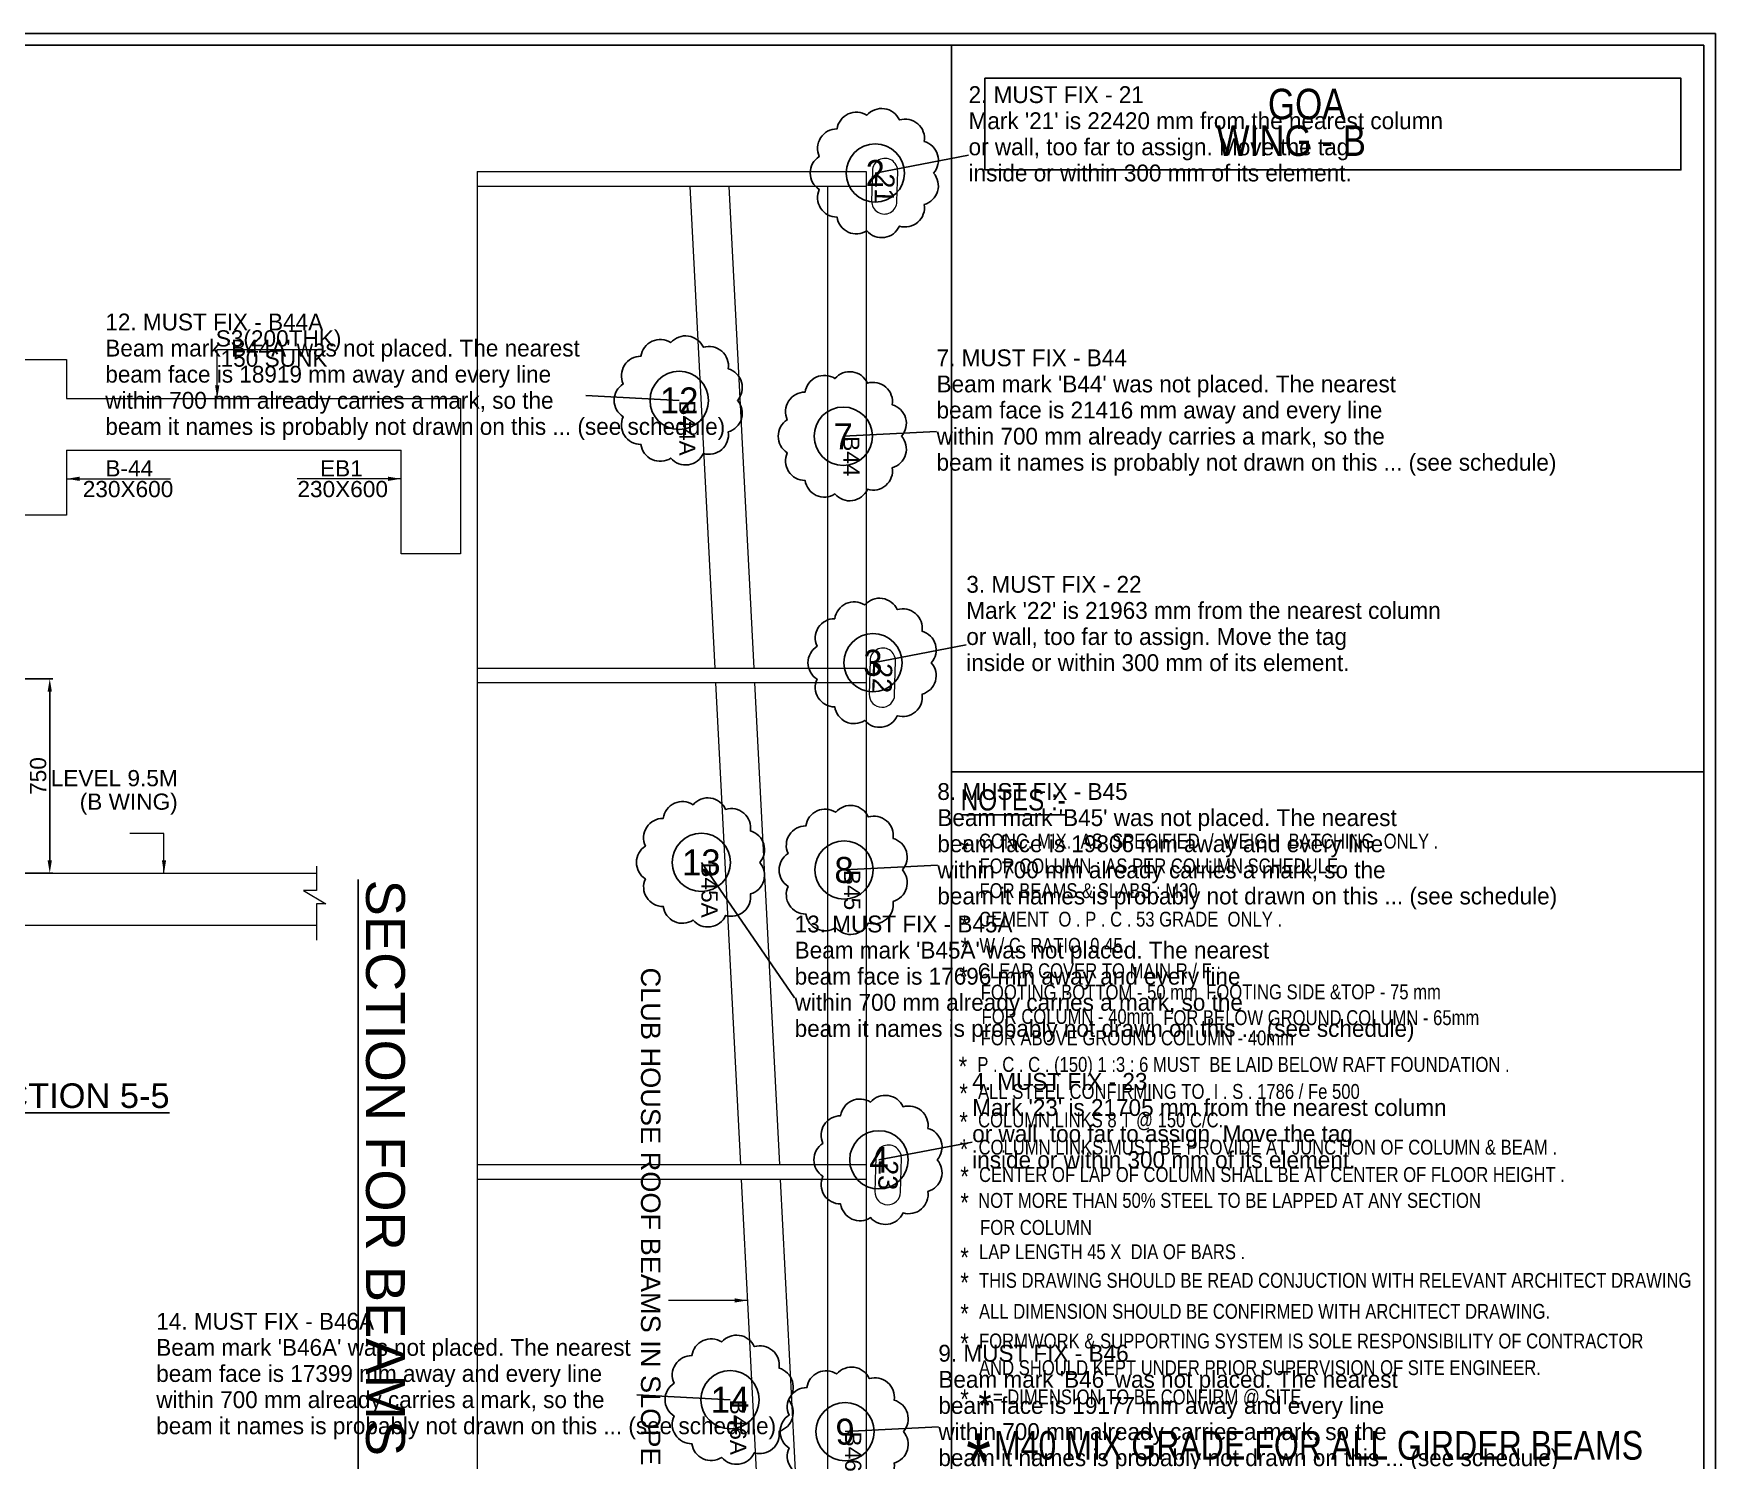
# Model space of a CAD drawing. Header units: millimetres. Extents: x 7675 to 3049577, y -133733 to 101877.
# Drawn here: x 2948465 to 2974419, y 76621 to 98635 of the extents above; entities that cross this region are included whole.
import ezdxf
from ezdxf.enums import TextEntityAlignment as Align

# ---------------------------------------------------------------- set-up
doc = ezdxf.new("R2010")
doc.units = ezdxf.units.MM
doc.header["$LTSCALE"] = 600
for name, color, linetype, lineweight in [('BEAM', 191, 'Continuous', 20), ('BEAM NO (H)', 121, 'Continuous', 20), ('colno', 11, 'Continuous', 15), ('COMMENTS', 10, 'Continuous', 35), ('CONCRETE', 7, 'Continuous', 20), ('DIM', 8, 'Continuous', 13), ('MAIN TEXT', 6, 'Continuous', 25), ('TEXT', 255, 'Continuous', 25)]:
    doc.layers.add(name, color=color, linetype=linetype, lineweight=lineweight)
for name, color, linetype in [('S-DIM', 7, 'Continuous'), ('S-QUERY-BLOCKER', 1, 'Continuous'), ('S-QUERY-TEXT', 7, 'Continuous'), ('SHEET', 7, 'Continuous')]:
    doc.layers.add(name, color=color, linetype=linetype)
doc.styles.add('ARIAL', font='arial.ttf')
doc.styles.add('STYLE3', font='ARIALN.TTF')
doc.dimstyles.new('SBC 25', dxfattribs={"dimscale": 25, "dimtxt": 2.5, "dimasz": 2, "dimexe": 0.5, "dimexo": 0.5, "dimgap": 0.5, "dimtad": 1, "dimdec": 0, "dimzin": 3, "dimtxsty": 'ARIAL', "dimcen": 0, "dimdle": 1, "dimclrd": 256, "dimclre": 256, "dimclrt": 7, "dimazin": 3, "dimtfac": 1, "dimtdec": 0, "dimtmove": 0, "dimatfit": 3, "dimlwd": -1, "dimlwe": -1})
doc.dimstyles.new('SBC-100', dxfattribs={"dimscale": 100, "dimtxt": 2.5, "dimasz": 2, "dimexe": 0.5, "dimexo": 0.5, "dimgap": 0.5, "dimtad": 1, "dimdec": 0, "dimzin": 3, "dimtxsty": 'ARIAL', "dimblk1": 'OBLIQUE', "dimblk2": 'OBLIQUE', "dimcen": 0, "dimdle": 1, "dimclrd": 256, "dimclre": 256, "dimclrt": 4, "dimazin": 3, "dimtfac": 1, "dimtdec": 0, "dimtmove": 0, "dimatfit": 3, "dimlwd": -1, "dimlwe": -1})

# ---------------------------------------------------------------- blocks, each defined once
blk = doc.blocks.new('_Oblique')
at = {"color": 0, "linetype": 'ByBlock', "lineweight": -2}
blk.add_line((-0.5, -0.5), (0.5, 0.5), dxfattribs=at)
blk = doc.blocks.new('*D35')
at = {"layer": 'Defpoints', "color": 0, "transparency": 16777216}
for p in [(2980659, 55878), (2981530, 55878), (2980659, 55278)]:
    blk.add_point(p, dxfattribs=at)
at = {"layer": 'S-DIM', "transparency": 16777216}
for p, q in [((2980709, 55878), (2981580, 55878)), ((2981530, 55478), (2981530, 55678)), ((2980709, 55278), (2981580, 55278))]:
    blk.add_line(p, q, dxfattribs=at)
for points in [[(2981563, 55678), (2981496, 55678), (2981530, 55878)], [(2981496, 55478), (2981563, 55478), (2981530, 55278)]]:
    blk.add_solid(points, dxfattribs=at)
at = {"layer": 'S-DIM', "color": 4, "transparency": 16777216, "insert": (2981352, 55605), "char_height": 250, "attachment_point": 5, "rotation": 90, "style": 'ARIAL'}
blk.add_mtext('\\A1;150', dxfattribs=at)
blk = doc.blocks.new('*D36')
at = {"layer": 'Defpoints', "color": 0, "transparency": 16777216}
for p in [(2980756, 58278), (2980806, 55278), (2982688, 55278)]:
    blk.add_point(p, dxfattribs=at)
at = {"layer": 'S-DIM', "transparency": 16777216}
for p, q in [((2980806, 58278), (2982738, 58278)), ((2982688, 58078), (2982688, 55478)), ((2980856, 55278), (2982738, 55278))]:
    blk.add_line(p, q, dxfattribs=at)
for points in [[(2982721, 58078), (2982655, 58078), (2982688, 58278)], [(2982655, 55478), (2982721, 55478), (2982688, 55278)]]:
    blk.add_solid(points, dxfattribs=at)
at = {"layer": 'S-DIM', "color": 4, "transparency": 16777216, "insert": (2982510, 56778), "char_height": 250, "attachment_point": 5, "rotation": 90, "style": 'ARIAL'}
blk.add_mtext('\\A1;750', dxfattribs=at)
blk = doc.blocks.new('G$C380FF64C')
at = {"layer": 'CONCRETE'}
for p, q in [((2066.3, 503.3), (2066.3, 653.3)), ((2066.3, 653.3), (2296.3, 653.3)), ((2296.3, 653.3), (2296.3, 503.3)), ((2296.3, 503.3), (3586.3, 503.3)), ((2066.3, 53.3), (2066.3, 303.3)), ((2296.3, 303.3), (3586.3, 303.3)), ((2296.3, 303.3), (2296.3, 53.3)), ((2296.3, 53.3), (2066.3, 53.3))]:
    blk.add_line(p, q, dxfattribs=at)
for points in [[(644.3, 503.3), (644.3, 653.3), (414.3, 653.3), (414.3, 53.3), (644.3, 53.3), (644.3, 303.3)], [(644.3, 503.3), (644.3, 503.3), (2066.3, 503.3)], [(3586.3, 503.3), (3586.3, 503.3), (3816.3, 503.3), (3816.3, -96.7), (3586.3, -96.7), (3586.3, 303.3)], [(644.3, 303.3), (2066.3, 303.3)]]:
    blk.add_lwpolyline(points, dxfattribs=at)
at = {"layer": 'MAIN TEXT', "style": 'ARIAL'}
blk.add_text('%%USECTION - 3-3', height=95, rotation=0.00358, dxfattribs=at).set_placement((1325.4, 75.7, 0.5), align=Align.MIDDLE)
at = {"layer": 'TEXT', "char_height": 62.5, "width": 640.518, "style": 'ARIAL'}
for s, insert, attachment_point in [('S3(200THK)', (1853.8, 766.2), 3), ('S3(200THK)', (3356.5, 766.2), 3), ('150 SUNK', (1800, 688.2), 3), ('150 SUNK', (3302.6, 688.2), 3), ('B-39', (255.5, 265, 0), 3), ('B-44', (2445.6, 265, 0), 1), ('EB1', (3273.7, 265, 0), 1), ('230X600', (342.8, 185, 0), 3), ('230X600', (2358.3, 185, 0), 1), ('230X600', (3186.5, 185, 0), 1)]:
    blk.add_mtext(s, dxfattribs=dict(at, insert=insert, attachment_point=attachment_point))
at = {"layer": 'DIM'}
for points in [[(1374.5, 503.3), (1374.5, 692.6), (1784.3, 692.6)], [(2877.1, 503.3), (2877.1, 692.6), (3287, 692.6)], [(414.3, 193.3), (13.9, 193.3)], [(2296.3, 193.3), (2696.6, 193.3)], [(3586.3, 193.3), (3185.9, 193.3)]]:
    blk.add_leader(points, dimstyle='SBC 25', dxfattribs=at)
blk = doc.blocks.new('5444')
at = {"layer": 'colno'}
for points, elevation in [([(2982621.9, 95549.7, 1), (2982612.3, 95158.6), (2983079.1, 95147.2, 1), (2983088.7, 95538.3)], 5360.4), ([(2990177.8, 95514.9, 1), (2990168.3, 95123.8), (2990689.9, 95111, 1), (2990699.5, 95502.2)], 33112.8), ([(2997848.5, 95605.8, 1), (2997838.8, 95209.4), (2998363.5, 95196.6, 1), (2998373.2, 95593)], 5360.4)]:
    blk.add_lwpolyline(points, format="xyb", close=True, dxfattribs=dict(at, elevation=elevation))
at = {"layer": 'CONCRETE'}
for p, q in [((2982624.8, 95063.5), (3021154.8, 95063.5)), ((2982854.8, 94463.5), (3005604.8, 94463.5)), ((2982624.8, 89061), (3021154.8, 89061))]:
    blk.add_line(p, q, dxfattribs=at)
at = {"layer": 'CONCRETE', "color": 1}
for p, q in [((2998174.8, 93735.3), (3005604.8, 94120.1)), ((2990514.8, 93338.6), (2997944.8, 93723.4)), ((2998174.8, 93134.5), (3005604.8, 93519.3)), ((2982854.8, 92941.9), (2990284.8, 93326.7)), ((2990514.8, 92737.8), (2997944.8, 93122.6)), ((2982854.8, 92341.1), (2990284.8, 92725.9))]:
    blk.add_line(p, q, dxfattribs=at)
at = {"layer": 'CONCRETE'}
for points in [[(2982624.8, 89061), (2982624.8, 95063.5), (2982854.8, 95063.5), (2982854.8, 89061)], [(2990284.8, 89061), (2990284.8, 95063.5), (2990514.8, 95063.5), (2990514.8, 89061)], [(2997944.8, 89061), (2997944.8, 95063.5), (2998174.8, 95063.5), (2998174.8, 89061)]]:
    blk.add_lwpolyline(points, dxfattribs=at)
at = {"layer": 'BEAM NO (H)', "style": 'ARIAL'}
for s, p in [('B46', (3002376.4, 94862.5, 11196)), ('B44', (2987018.1, 94834.8, 11196)), ('B45', (2993710.2, 94846.9, 11196))]:
    blk.add_text(s, height=250, rotation=0.10297, dxfattribs=at).set_placement(p, align=Align.MIDDLE_CENTER)
at = {"layer": 'BEAM NO (H)', "color": 1, "style": 'ARIAL'}
for s, p in [('B46A', (3002000, 93088)), ('B45A', (2993710.2, 92645.1, 11196)), ('B44A', (2986581, 92302.5))]:
    blk.add_text(s, height=250, rotation=0.10297, dxfattribs=at).set_placement(p, align=Align.MIDDLE_CENTER)
at = {"layer": 'colno', "style": 'ARIAL'}
for s, rotation, p in [('23', 358.59974, (2998109.4, 95403.2, 5360.4)), ('21', 358.59981, (2982882.8, 95347.1, 5360.4)), ('22', 358.59973, (2990438.8, 95312.2, 33112.8))]:
    blk.add_text(s, height=300, rotation=rotation, dxfattribs=at).set_placement(p, align=Align.MIDDLE_CENTER)
at = {"layer": 'COMMENTS', "style": 'ARIAL'}
blk.add_text('CLUB HOUSE ROOF BEAMS IN SLOPE', height=300, dxfattribs=at).set_placement((2998748.4, 91737.7, 11196), align=Align.MIDDLE_CENTER)
at = {"layer": 'MAIN TEXT', "linetype": 'Continuous', "style": 'ARIAL'}
blk.add_text('%%USECTION FOR BEAMS IN SLOPE FOR CLUB HOUSE', height=600, dxfattribs=at).set_placement((3003887.5, 87644.3), align=Align.MIDDLE)
at = {"layer": 'DIM'}
blk.add_leader([(3000042.4, 93231.2), (3000042.4, 92013.7)], dimstyle='SBC-100', override={"dimtxt": 2.5, "dimasz": 2, "dimgap": 0.5, "dimtad": 1, "dimclrd": 256, "dimlwd": -1}, dxfattribs=at)
blk = doc.blocks.new('655963')
at = {"layer": 'CONCRETE'}
for points in [[(2974970.9, 58389.3), (2974970.9, 58013.3), (2974766.9, 58013.3), (2975114.9, 57805.3), (2974970.9, 57805.3), (2974970.9, 57245)], [(2974970.9, 58277.8), (2980198.9, 58277.8)], [(2981118.9, 58277.8), (2981118.9, 58277.8), (2980198.9, 58277.8), (2980198.9, 55877.8), (2981118.9, 55877.8), (2981118.9, 58277.8)], [(2974970.9, 57477.8), (2980198.9, 57477.8)], [(2986806.9, 55389.3), (2986806.9, 55013.3), (2986602.9, 55013.3), (2986950.9, 54805.3), (2986806.9, 54805.3), (2986806.9, 54245)], [(2981118.9, 55277.8), (2981118.9, 55277.8), (2980198.9, 55277.8), (2980198.9, 52877.8), (2981118.9, 52877.8), (2981118.9, 55277.8)], [(2981118.9, 55277.8), (2981118.9, 55277.8), (2986806.9, 55277.8)], [(2981118.9, 54477.8), (2986806.9, 54477.8)]]:
    blk.add_lwpolyline(points, dxfattribs=at)
at = {"layer": 'TEXT', "char_height": 250, "width": 2562.074, "attachment_point": 3, "style": 'ARIAL'}
for s, insert in [('LEVEL 10.25M', (2978594.2, 59656.5)), ('(A WING)', (2978594.2, 59311.5)), ('LEVEL 9.5M', (2984663.2, 56870.2)), ('B-52,54', (2979564, 56724.3, 0)), ('230X600', (2979658.1, 56404.4, 0)), ('(B WING)', (2984663.2, 56507.5)), ('B-52,54', (2979564, 53724.3, 0)), ('230X600', (2979658.1, 53404.4, 0))]:
    blk.add_mtext(s, dxfattribs=dict(at, insert=insert))
at = {"layer": 'TEXT', "insert": (2981637.3, 56701.7), "char_height": 250, "width": 2562.074, "attachment_point": 3, "rotation": 90, "style": 'ARIAL'}
blk.add_mtext('(BLOCK WORK)', dxfattribs=at)
at = {"layer": 'S-DIM'}
dim = blk.add_linear_dim(base=(2982687.8, 55277.8), p1=(2980755.7, 58277.8), p2=(2980805.7, 55277.8), angle=90, text='750', dimstyle='SBC-100', override={"dimtxt": 2.5, "dimtxsty": 'ARIAL', "dimtfill": 0}, dxfattribs=at)
dim.commit()
dim.dimension.update_dxf_attribs({"geometry": '*D36', "text_midpoint": (2982510.2, 56777.8)})
dim = blk.add_linear_dim(base=(2981529.8, 55877.8), p1=(2980658.9, 55277.8), p2=(2980658.9, 55877.8), angle=90, text='150', dimstyle='SBC-100', override={"dimtxt": 2.5, "dimtxsty": 'ARIAL', "dimtfill": 0}, dxfattribs=at)
dim.commit()
dim.dimension.update_dxf_attribs({"geometry": '*D35', "text_midpoint": (2981529.8, 55605.1), "dimtype": 128})
at = {"layer": 'DIM'}
for points in [[(2978382.3, 58277.8), (2978382.3, 58890.3), (2977855.5, 58890.3)], [(2984451.3, 55277.8), (2984451.3, 55890.3), (2983924.5, 55890.3)]]:
    blk.add_leader(points, dimstyle='SBC-100', override={"dimtxt": 2.5, "dimasz": 2, "dimgap": 0.5, "dimtad": 1, "dimclrd": 256, "dimlwd": -1}, dxfattribs=at)
for points in [[(2980198.9, 56437.6), (2978597.7, 56437.6)], [(2980198.9, 53437.6), (2978597.7, 53437.6)]]:
    blk.add_leader(points, dimstyle='SBC 25', dxfattribs=at)

msp = doc.modelspace()

# ---------------------------------------------------------------- linework, layer by layer
msp.add_line((2962632, 87245), (2974239, 87245))
at = {"color": 5}
msp.add_lwpolyline([(2974419, 45004), (2974419, 98635), (2898307, 98635), (2898307, 45004)], close=True, dxfattribs=at)
at = {"color": 6}
msp.add_lwpolyline([(2974239, 45184), (2974239, 98455), (2898487, 98455), (2898487, 45184)], close=True, dxfattribs=at)
at = {"color": 0, "linetype": 'ByBlock'}
msp.add_lwpolyline([(2962632, 98455), (2974239, 98455), (2974239, 45184), (2962632, 45184)], close=True, dxfattribs=at)
msp.add_lwpolyline([(2963147, 97946), (2973888, 97946), (2973888, 96533), (2963147, 96533)], close=True)
at = {"layer": 'S-QUERY-BLOCKER'}
for points in [[(2962354, 96484, 0.55), (2962211, 96971, 0.55), (2961827, 97303, 0.55), (2961325, 97375, 0.55), (2960864, 97164, 0.55), (2960590, 96738, 0.55), (2960590, 96231, 0.55), (2960864, 95804, 0.55), (2961325, 95593, 0.55), (2961827, 95665, 0.55), (2962211, 95998, 0.55)], [(2959328, 92976, 0.55), (2959185, 93463, 0.55), (2958801, 93795, 0.55), (2958299, 93867, 0.55), (2957838, 93656, 0.55), (2957564, 93230, 0.55), (2957564, 92723, 0.55), (2957838, 92296, 0.55), (2958299, 92085, 0.55), (2958801, 92157, 0.55), (2959185, 92490, 0.55)], [(2961860, 92423, 0.55), (2961717, 92909, 0.55), (2961334, 93241, 0.55), (2960832, 93313, 0.55), (2960371, 93103, 0.55), (2960096, 92676, 0.55), (2960096, 92169, 0.55), (2960371, 91742, 0.55), (2960832, 91532, 0.55), (2961334, 91604, 0.55), (2961717, 91936, 0.55)], [(2962319, 88928, 0.55), (2962176, 89415, 0.55), (2961793, 89747, 0.55), (2961291, 89819, 0.55), (2960829, 89608, 0.55), (2960555, 89182, 0.55), (2960555, 88675, 0.55), (2960829, 88248, 0.55), (2961291, 88037, 0.55), (2961793, 88110, 0.55), (2962176, 88442, 0.55)], [(2959670, 85847, 0.55), (2959527, 86333, 0.55), (2959144, 86666, 0.55), (2958642, 86738, 0.55), (2958181, 86527, 0.55), (2957907, 86100, 0.55), (2957907, 85593, 0.55), (2958181, 85167, 0.55), (2958642, 84956, 0.55), (2959144, 85028, 0.55), (2959527, 85360, 0.55)], [(2961872, 85731, 0.55), (2961729, 86217, 0.55), (2961346, 86549, 0.55), (2960844, 86621, 0.55), (2960383, 86411, 0.55), (2960109, 85984, 0.55), (2960109, 85477, 0.55), (2960383, 85050, 0.55), (2960844, 84840, 0.55), (2961346, 84912, 0.55), (2961729, 85244, 0.55)], [(2962410, 81258, 0.55), (2962267, 81744, 0.55), (2961884, 82076, 0.55), (2961382, 82148, 0.55), (2960920, 81938, 0.55), (2960646, 81511, 0.55), (2960646, 81004, 0.55), (2960920, 80577, 0.55), (2961382, 80367, 0.55), (2961884, 80439, 0.55), (2962267, 80771, 0.55)], [(2960113, 77557, 0.55), (2959970, 78044, 0.55), (2959587, 78376, 0.55), (2959085, 78448, 0.55), (2958624, 78237, 0.55), (2958349, 77811, 0.55), (2958349, 77304, 0.55), (2958624, 76877, 0.55), (2959085, 76666, 0.55), (2959587, 76738, 0.55), (2959970, 77070, 0.55)], [(2961888, 77064, 0.55), (2961745, 77551, 0.55), (2961362, 77883, 0.55), (2960860, 77955, 0.55), (2960398, 77744, 0.55), (2960124, 77318, 0.55), (2960124, 76811, 0.55), (2960398, 76384, 0.55), (2960860, 76173, 0.55), (2961362, 76246, 0.55), (2961745, 76578, 0.55)]]:
    msp.add_lwpolyline(points, format="xyb", close=True, dxfattribs=at)
for points in [[(2961454, 96484), (2962894, 96758)], [(2958428, 92976), (2956988, 93049)], [(2960960, 92423), (2962400, 92495)], [(2961419, 88928), (2962859, 89202)], [(2958770, 85847), (2960210, 83759)], [(2960972, 85731), (2962412, 85803)], [(2961510, 81258), (2962950, 81532)], [(2959213, 77557), (2957773, 77630)], [(2960988, 77064), (2962428, 77137)]]:
    msp.add_lwpolyline(points, dxfattribs=at)
for centre in [(2961454, 96484), (2958428, 92976), (2960960, 92423), (2961419, 88928), (2958770, 85847), (2960972, 85731), (2961510, 81258), (2959213, 77557), (2960988, 77064)]:
    msp.add_circle(centre, 450, dxfattribs=at)

# ---------------------------------------------------------------- block references
at = {"xscale": 4, "yscale": 4, "zscale": 4}
msp.add_blockref('G$C380FF64C', (2939790, 90993), dxfattribs=at)
at = {"layer": 'BEAM', "rotation": 270}
msp.add_blockref('5444', (2866251, 3079131), dxfattribs=at)
at = {"layer": 'BEAM'}
msp.add_blockref('655963', (-33974, 30402), dxfattribs=at)

# ---------------------------------------------------------------- texts
at = {"layer": 'MAIN TEXT', "style": 'ARIAL'}
msp.add_text('%%UBEAM 52 & 54 SECTION 5-5', height=380, rotation=0.0036, dxfattribs=at).set_placement((2947112, 82248), align=Align.MIDDLE)
at = {"layer": 'S-QUERY-BLOCKER'}
for s, p in [('2. MUST FIX - 21', (2962894, 97564)), ('12. MUST FIX - B44A', (2949572, 94056)), ('7. MUST FIX - B44', (2962400, 93503)), ('3. MUST FIX - 22', (2962859, 90008)), ('8. MUST FIX - B45', (2962412, 86811)), ('13. MUST FIX - B45A', (2960210, 84767)), ('4. MUST FIX - 23', (2962950, 82338)), ('14. MUST FIX - B46A', (2950358, 78637)), ('9. MUST FIX - B46', (2962428, 78144))]:
    msp.add_text(s, height=260, dxfattribs=at).set_placement(p)
for s, p in [('2', (2961454, 96484)), ('12', (2958428, 92976)), ('7', (2960960, 92423)), ('3', (2961419, 88928)), ('13', (2958770, 85847)), ('8', (2960972, 85731)), ('4', (2961510, 81258)), ('14', (2959213, 77557)), ('9', (2960988, 77064))]:
    msp.add_text(s, height=400, dxfattribs=at).set_placement(p, align=Align.MIDDLE_CENTER)
at = {"layer": 'S-QUERY-TEXT'}
for s, p in [("Mark '21' is 22420 mm from the nearest column", (2962894, 97161)), ('or wall, too far to assign. Move the tag', (2962894, 96758)), ('inside or within 300 mm of its element.', (2962894, 96355)), ("Beam mark 'B44A' was not placed. The nearest", (2949572, 93653)), ('beam face is 18919 mm away and every line', (2949572, 93250)), ("Beam mark 'B44' was not placed. The nearest", (2962400, 93100)), ('within 700 mm already carries a mark, so the', (2949572, 92847)), ('beam face is 21416 mm away and every line', (2962400, 92697)), ('beam it names is probably not drawn on this ... (see schedule)', (2949572, 92444)), ('within 700 mm already carries a mark, so the', (2962400, 92294)), ('beam it names is probably not drawn on this ... (see schedule)', (2962400, 91891)), ("Mark '22' is 21963 mm from the nearest column", (2962859, 89605)), ('or wall, too far to assign. Move the tag', (2962859, 89202)), ('inside or within 300 mm of its element.', (2962859, 88799)), ("Beam mark 'B45' was not placed. The nearest", (2962412, 86408)), ('beam face is 19806 mm away and every line', (2962412, 86005)), ('within 700 mm already carries a mark, so the', (2962412, 85602)), ('beam it names is probably not drawn on this ... (see schedule)', (2962412, 85199)), ("Beam mark 'B45A' was not placed. The nearest", (2960210, 84364)), ('beam face is 17696 mm away and every line', (2960210, 83961)), ('within 700 mm already carries a mark, so the', (2960210, 83558)), ('beam it names is probably not drawn on this ... (see schedule)', (2960210, 83155)), ("Mark '23' is 21705 mm from the nearest column", (2962950, 81935)), ('or wall, too far to assign. Move the tag', (2962950, 81532)), ('inside or within 300 mm of its element.', (2962950, 81129)), ("Beam mark 'B46A' was not placed. The nearest", (2950358, 78234)), ('beam face is 17399 mm away and every line', (2950358, 77831)), ("Beam mark 'B46' was not placed. The nearest", (2962428, 77741)), ('within 700 mm already carries a mark, so the', (2950358, 77428)), ('beam face is 19177 mm away and every line', (2962428, 77338)), ('beam it names is probably not drawn on this ... (see schedule)', (2950358, 77025)), ('within 700 mm already carries a mark, so the', (2962428, 76935)), ('beam it names is probably not drawn on this ... (see schedule)', (2962428, 76532))]:
    msp.add_text(s, height=260, dxfattribs=at).set_placement(p)
at = {"layer": 'SHEET', "color": 2, "style": 'STYLE3'}
for s, p in [('GOA', (2967514, 97784)), (' WING - B', (2966573, 97218))]:
    msp.add_text(s, height=470.1, dxfattribs=at).set_placement(p, align=Align.TOP_LEFT)
at = {"layer": 'SHEET', "color": 6, "style": 'STYLE3'}
msp.add_text('%%UNOTES :-', height=326.64, dxfattribs=at).set_placement((2962773, 86975, 7), align=Align.TOP_LEFT)
at = {"layer": 'SHEET', "color": 4, "style": 'ARIAL', "width": 0.8}
for s, height, p in [('*', 301, (2962766, 86198)), ('CONC. MIX.  AS  SPECIFIED  /  WEIGH  BATCHING  ONLY .', 229.69, (2963054, 86291, 7)), ('FOR COLUMN : AS PER COLUMN SCHEDULE', 229.69, (2963063, 85908, 7)), ('FOR BEAMS & SLABS : M30', 229.69, (2963063, 85526, 7)), ('*', 301, (2962766, 85032)), ('CEMENT  O . P . C . 53 GRADE  ONLY .', 229.69, (2963054, 85086)), ('*', 301, (2962772, 84688)), ('W / C  RATIO  0.45.', 229.69, (2963060, 84682)), ('*', 301, (2962751, 84236)), ('CLEAR COVER TO MAIN R / F :-', 229.69, (2963039, 84290)), ('*', 301, (2962741, 82851)), ('P . C . C . (150) 1 :3 : 6 MUST  BE LAID BELOW RAFT FOUNDATION .', 229.69, (2963029, 82845)), ('*', 301, (2962752, 82434)), ('ALL STEEL CONFIRMING TO  I . S . 1786 / Fe 500 ', 229.69, (2963040, 82428)), ('*', 301, (2962752, 81995)), ('COLUMN LINKS 8 T @ 150 C/C.', 229.69, (2963040, 81989)), ('*', 301, (2962760, 81574)), ('COLUMN LINKS MUST BE PROVIDE AT JUNCTION OF COLUMN & BEAM . ', 229.69, (2963048, 81568)), ('*', 301, (2962767, 81152)), ('CENTER OF LAP OF COLUMN SHALL BE AT CENTER OF FLOOR HEIGHT .', 229.69, (2963055, 81146)), ('*', 301, (2962767, 80748)), ('NOT MORE THAN 50% STEEL TO BE LAPPED AT ANY SECTION ', 229.69, (2963042, 80747)), ('FOR COLUMN', 229.7, (2963072, 80330)), ('LAP LENGTH 45 X  DIA OF BARS .', 229.69, (2963055, 79955)), ('*', 301, (2962767, 79903)), ('*', 301, (2962767, 79515)), ('THIS DRAWING SHOULD BE READ CONJUCTION WITH RELEVANT ARCHITECT DRAWING', 229.69, (2963055, 79513)), ('*', 301, (2962767, 79036)), ('ALL DIMENSION SHOULD BE CONFIRMED WITH ARCHITECT DRAWING.', 229.69, (2963055, 79035)), ('*', 301, (2962767, 78579)), ('FORMWORK & SUPPORTING SYSTEM IS SOLE RESPONSIBILITY OF CONTRACTOR', 229.69, (2963055, 78578)), ('AND SHOULD KEPT UNDER PRIOR SUPERVISION OF SITE ENGINEER.', 229.69, (2963055, 78166)), ('*', 301, (2962767, 77716)), ('= DIMENSION TO BE CONFIRM @ SITE ', 229.69, (2963270, 77715))]:
    msp.add_text(s, height=height, dxfattribs=at).set_placement(p, align=Align.TOP_LEFT)
for s, p in [('FOOTING BOTTOM - 50 mm', (2964758, 83846, 0)), ('FOOTING SIDE &TOP - 75 mm', (2968372, 83850, 0)), ('FOR COLUMN - 40mm', (2964428, 83470, 0)), ('FOR BELOW GROUND COLUMN - 65mm', (2968337, 83452, 0)), ('FOR ABOVE GROUND COLUMN - 40mm', (2965499, 83140, 0))]:
    msp.add_text(s, height=229.69, dxfattribs=at).set_placement(p, align=Align.MIDDLE)
at = {"layer": 'SHEET', "color": 0, "style": 'ARIAL', "width": 0.8}
for height, p in [(458, (2963047, 77696)), (883, (2962856, 77040))]:
    msp.add_text('*', height=height, dxfattribs=at).set_placement(p, align=Align.TOP_LEFT)
at = {"layer": 'SHEET', "color": 1, "style": 'ARIAL', "width": 0.8}
msp.add_text('M40 MIX GRADE FOR ALL GIRDER BEAMS', height=443.25, dxfattribs=at).set_placement((2963285, 77075), align=Align.TOP_LEFT)

doc.saveas('drawing.dxf')
